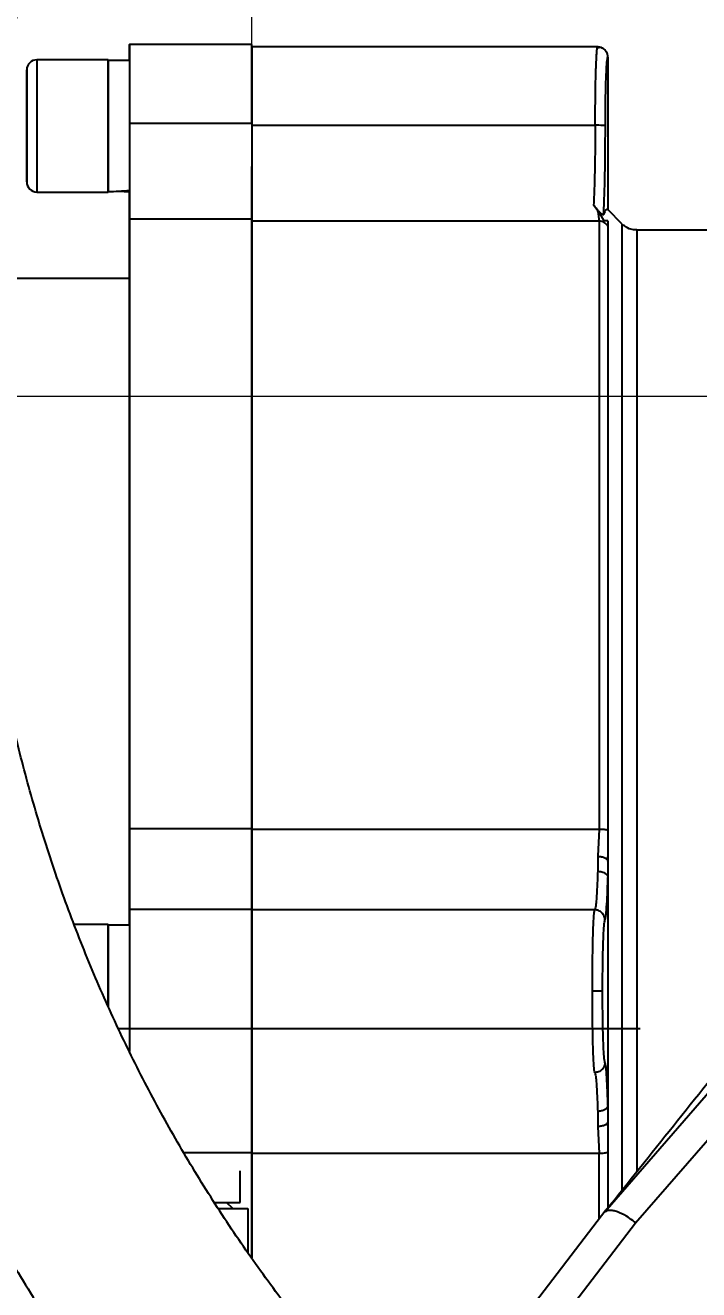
# Model space of a CAD drawing. Header units: millimetres. Extents: x 2278 to 4715, y 679 to 2402.
# Drawn here: x 3196.9 to 3263, y 1062.6 to 1186.9 of the extents above; entities that cross this region are included whole.
import ezdxf

# ---------------------------------------------------------------- set-up
doc = ezdxf.new("R2010")
doc.units = ezdxf.units.MM
doc.layers.add('AM_5', color=3, linetype='Continuous', lineweight=25)
doc.styles.add('SLDTEXTSTYLE1', font='txt.shx', dxfattribs={"width": 0.7, "bigfont": 'gbcbig.shx'})
doc.dimstyles.new('SLDDIMSTYLE12$0', dxfattribs={"dimtxt": 12, "dimasz": 10, "dimexe": 0, "dimexo": 0.0625, "dimgap": 0.875, "dimtad": 1, "dimdec": 1, "dimlfac": 1.8, "dimrnd": 1e-09, "dimzin": 12, "dimdsep": 46, "dimtxsty": 'SLDTEXTSTYLE1', "dimcen": 0.09, "dimdle": 8.16, "dimclrd": 3, "dimclre": 3, "dimadec": 0, "dimazin": 3, "dimtfac": 1, "dimtdec": 1, "dimtofl": 0, "dimtmove": 0, "dimatfit": 3, "dimfxl": 0, "dimfrac": 2, "dimtolj": 1, "dimlwd": 5, "dimlwe": 5, "dimarcsym": 0})

# ---------------------------------------------------------------- blocks, each defined once
blk = doc.blocks.new('*D70')
at = {"layer": 'AM_5', "color": 3, "linetype": 'Continuous', "lineweight": 5, "transparency": 16777216}
for p, q in [((3219.1, 1185.07), (3219.1, 1334.18)), ((3331.87, 1334.18), (3229.1, 1334.18))]:
    blk.add_line(p, q, dxfattribs=at)
at = {"layer": 'AM_5', "color": 3, "lineweight": 5, "transparency": 16777216}
blk.add_line((3341.87, 1150.6), (3341.87, 1334.18), dxfattribs=at)
at = {"layer": 'AM_5', "color": 3, "transparency": 16777216}
for points in [[(3229.1, 1335.85), (3229.1, 1332.52), (3219.1, 1334.18)], [(3331.87, 1335.85), (3331.87, 1332.52), (3341.87, 1334.18)]]:
    blk.add_solid(points, dxfattribs=at)
at = {"layer": 'Defpoints', "color": 0, "transparency": 16777216}
for p in [(3219.1, 1334.18), (3219.1, 1185.01), (3341.87, 1150.54)]:
    blk.add_point(p, dxfattribs=at)
at = {"layer": 'AM_5', "color": 0, "transparency": 16777216, "insert": (3280.49, 1341.06), "char_height": 12, "attachment_point": 5, "style": 'SLDTEXTSTYLE1'}
blk.add_mtext('\\A1;123', dxfattribs=at)
blk = doc.blocks.new('*D73')
at = {"layer": 'AM_5', "color": 3, "linetype": 'Continuous', "lineweight": 5, "transparency": 16777216}
for p, q in [((3056.6, 1127.61), (3056.6, 1303.01)), ((3209.1, 1303.01), (3066.6, 1303.01))]:
    blk.add_line(p, q, dxfattribs=at)
at = {"layer": 'AM_5', "color": 3, "lineweight": 5, "transparency": 16777216}
blk.add_line((3219.1, 1184.31), (3219.1, 1303.01), dxfattribs=at)
at = {"layer": 'AM_5', "color": 3, "transparency": 16777216}
for points in [[(3066.6, 1304.68), (3066.6, 1301.35), (3056.6, 1303.01)], [(3209.1, 1304.68), (3209.1, 1301.35), (3219.1, 1303.01)]]:
    blk.add_solid(points, dxfattribs=at)
at = {"layer": 'Defpoints', "color": 0, "transparency": 16777216}
for p in [(3056.6, 1303.01), (3219.1, 1184.25), (3056.6, 1127.55)]:
    blk.add_point(p, dxfattribs=at)
at = {"layer": 'AM_5', "color": 0, "transparency": 16777216, "insert": (3137.85, 1309.89), "char_height": 12, "attachment_point": 5, "style": 'SLDTEXTSTYLE1'}
blk.add_mtext('\\A1;165', dxfattribs=at)
blk = doc.blocks.new('*D74')
at = {"layer": 'AM_5', "color": 3, "lineweight": 5, "transparency": 16777216}
blk.add_line((3341.8, 1150.4), (3153.8, 1150.4), dxfattribs=at)
at = {"layer": 'AM_5', "color": 3, "linetype": 'Continuous', "lineweight": 5, "transparency": 16777216}
for p, q in [((3153.8, 1140.4), (3153.8, 918.79)), ((3296.05, 908.79), (3153.8, 908.79))]:
    blk.add_line(p, q, dxfattribs=at)
at = {"layer": 'AM_5', "color": 3, "transparency": 16777216}
for points in [[(3152.14, 1140.4), (3155.47, 1140.4), (3153.8, 1150.4)], [(3152.14, 918.79), (3155.47, 918.79), (3153.8, 908.79)]]:
    blk.add_solid(points, dxfattribs=at)
at = {"layer": 'Defpoints', "color": 0, "transparency": 16777216}
for p in [(3341.86, 1150.4), (3153.8, 908.79), (3296.11, 908.79)]:
    blk.add_point(p, dxfattribs=at)
at = {"layer": 'AM_5', "color": 0, "transparency": 16777216, "insert": (3146.93, 976.07), "char_height": 12, "attachment_point": 5, "rotation": 90, "style": 'SLDTEXTSTYLE1'}
blk.add_mtext('\\A1;245', dxfattribs=at)

msp = doc.modelspace()

# ---------------------------------------------------------------- linework, layer by layer
at = {"color": 7, "linetype": 'Continuous', "lineweight": 25}
for p, q in [((3219.099, 1185.007), (3207.099, 1185.007)), ((3253.102, 1184.774), (3219.099, 1184.774)), ((3253.054, 1184.621), (3253.098, 1184.774)), ((3253.552, 1184.667), (3253.476, 1184.662)), ((3204.999, 1183.507), (3197.999, 1183.507)), ((3207.099, 1183.447), (3204.999, 1183.447)), ((3254.099, 1183.774), (3254.099, 1168.774)), ((3196.999, 1177.007), (3196.999, 1180.007)), ((3196.999, 1180.007), (3196.999, 1180.007)), ((3196.999, 1180.007), (3196.999, 1177.007)), ((3196.999, 1177.007), (3196.999, 1174.007)), ((3196.999, 1174.007), (3196.999, 1177.007)), ((3196.999, 1177.007), (3196.999, 1177.007)), ((3207.099, 1177.287), (3219.099, 1177.287)), ((3219.099, 1177.072), (3252.853, 1177.072)), ((3196.999, 1174.007), (3196.999, 1174.007)), ((3204.999, 1172.667), (3204.999, 1170.567)), ((3197.999, 1170.507), (3204.999, 1170.507)), ((3207.099, 1170.567), (3207.099, 1170.682)), ((3252.694, 1169.243), (3253.099, 1168.688)), ((3253.099, 1168.688), (3253.165, 1168.591)), ((3253.099, 1168.688), (3253.099, 1168.612)), ((3253.099, 1168.612), (3253.233, 1167.653)), ((3253.165, 1168.591), (3253.7, 1167.68)), ((3255.513, 1167.36), (3254.096, 1168.778)), ((3219.099, 1167.851), (3207.099, 1167.851)), ((3253.233, 1167.653), (3219.099, 1167.653)), ((3267.074, 1166.774), (3256.927, 1166.774)), ((3207.099, 1162.007), (3192.103, 1162.007)), ((3207.099, 1107.94), (3219.099, 1107.94)), ((3219.099, 1107.87), (3253.233, 1107.87)), ((3253.233, 1107.87), (3253.099, 1105.218)), ((3254.099, 1107.766), (3254.099, 1104.745)), ((3254.023, 1104.926), (3254.099, 1104.745)), ((3254.03, 1104.918), (3254.1, 1105.12)), ((3254.099, 1104.745), (3254.099, 1105.117)), ((3254.099, 1104.745), (3254.099, 1103.139)), ((3254.099, 1103.139), (3254.099, 1091.939)), ((3219.099, 1100.002), (3207.099, 1100.002)), ((3252.811, 1099.952), (3219.099, 1099.952)), ((3204.999, 1098.507), (3201.688, 1098.507)), ((3207.099, 1098.447), (3204.999, 1098.447)), ((3254.099, 1091.939), (3254.099, 1080.739)), ((3253.792, 1070.262), (3270.478, 1089.499)), ((3205.989, 1088.298), (3257.257, 1088.298)), ((3205.989, 1088.298), (3257.257, 1088.298)), ((3256.813, 1069.195), (3273.469, 1088.357)), ((3254.099, 1080.739), (3254.099, 1079.129)), ((3254.1, 1078.753), (3254.03, 1078.957)), ((3254.099, 1079.129), (3254.099, 1076.105)), ((3253.099, 1078.66), (3253.233, 1076.004)), ((3219.099, 1076.074), (3212.465, 1076.074)), ((3253.233, 1076.004), (3219.099, 1076.004)), ((3254.099, 1076.105), (3254.099, 1070.622)), ((3217.954, 1071.198), (3217.954, 1074.298)), ((3215.412, 1071.198), (3217.954, 1071.198)), ((3215.797, 1070.598), (3218.726, 1070.598)), ((3217.239, 1070.598), (3216.639, 1071.198)), ((3216.806, 1071.031), (3216.806, 1071.198)), ((3218.726, 1070.598), (3218.726, 1066.231)), ((3253.907, 1070.428), (3238.236, 1049.958)), ((3236.059, 1042.147), (3256.813, 1069.195))]:
    msp.add_line(p, q, dxfattribs=at)
at = {"color": 7, "linetype": 'Continuous', "lineweight": 25, "flags": 128}
for points in [[(3207.099, 1183.447), (3207.099, 1184.249), (3207.099, 1184.815), (3207.099, 1185.007), (3207.099, 1184.815), (3207.099, 1184.249), (3207.099, 1183.336), (3207.099, 1182.119), (3207.099, 1180.657), (3207.099, 1179.021), (3207.099, 1177.287)], [(3219.099, 1177.287), (3219.099, 1179.021), (3219.099, 1180.657), (3219.099, 1182.119), (3219.099, 1183.336), (3219.099, 1184.249), (3219.099, 1184.815), (3219.099, 1185.007)], [(3197.999, 1183.507), (3197.999, 1183.408), (3197.999, 1182.975), (3197.999, 1182.221), (3197.999, 1181.185), (3197.999, 1179.924), (3197.999, 1178.506), (3197.999, 1177.007)], [(3204.999, 1183.507), (3204.999, 1183.408), (3204.999, 1182.975), (3204.999, 1182.221), (3204.999, 1181.185), (3204.999, 1179.924), (3204.999, 1178.506), (3204.999, 1177.007)], [(3204.999, 1170.567), (3204.999, 1170.743), (3204.999, 1171.262), (3204.999, 1172.094), (3204.999, 1173.196), (3204.999, 1174.506), (3204.999, 1175.952), (3204.999, 1177.456), (3204.999, 1178.936), (3204.999, 1180.31), (3204.999, 1181.504), (3204.999, 1182.451), (3204.999, 1183.101), (3204.999, 1183.418), (3204.999, 1183.447)], [(3197.999, 1177.007), (3197.999, 1175.508), (3197.999, 1174.09), (3197.999, 1172.829), (3197.999, 1171.793), (3197.999, 1171.039), (3197.999, 1170.606), (3197.999, 1170.507)], [(3204.999, 1177.007), (3204.999, 1175.508), (3204.999, 1174.09), (3204.999, 1172.829), (3204.999, 1171.793), (3204.999, 1171.039), (3204.999, 1170.606), (3204.999, 1170.507)], [(3207.099, 1177.287), (3207.099, 1175.64), (3207.099, 1174.048), (3207.099, 1172.554), (3207.099, 1171.2), (3207.099, 1170.024), (3207.099, 1169.057), (3207.099, 1168.326), (3207.099, 1167.851)], [(3219.099, 1177.287), (3219.099, 1175.64), (3219.099, 1174.048), (3219.099, 1172.554), (3219.099, 1171.2), (3219.099, 1170.024), (3219.099, 1169.057), (3219.099, 1168.326), (3219.099, 1167.851)], [(3207.099, 1167.851), (3207.099, 1168.326), (3207.099, 1169.057), (3207.099, 1170.024), (3207.099, 1170.682)], [(3207.099, 1162.007), (3207.099, 1163.047), (3207.099, 1164.989), (3207.099, 1166.593), (3207.099, 1167.851)], [(3207.099, 1167.851), (3207.099, 1166.593), (3207.099, 1164.989), (3207.099, 1163.047), (3207.099, 1160.777), (3207.099, 1158.188), (3207.099, 1155.293), (3207.099, 1152.106), (3207.099, 1148.64), (3207.099, 1144.912), (3207.099, 1140.939), (3207.099, 1136.74), (3207.099, 1132.334), (3207.099, 1127.741), (3207.099, 1122.983), (3207.099, 1118.082), (3207.099, 1113.06), (3207.099, 1107.94)], [(3219.099, 1107.94), (3219.099, 1113.06), (3219.099, 1118.082), (3219.099, 1122.983), (3219.099, 1127.741), (3219.099, 1132.334), (3219.099, 1136.74), (3219.099, 1140.939), (3219.099, 1144.912), (3219.099, 1148.64), (3219.099, 1152.106), (3219.099, 1155.293), (3219.099, 1158.188), (3219.099, 1160.777), (3219.099, 1163.047), (3219.099, 1164.989), (3219.099, 1166.593), (3219.099, 1167.851)], [(3253.233, 1167.653), (3253.233, 1166.405), (3253.233, 1164.812), (3253.233, 1162.881), (3253.233, 1160.621), (3253.233, 1158.042), (3253.233, 1155.156), (3253.233, 1151.978), (3253.233, 1148.52), (3253.233, 1144.801), (3253.233, 1140.835), (3253.233, 1136.643), (3253.233, 1132.243), (3253.233, 1127.656), (3253.233, 1122.903), (3253.233, 1118.005), (3253.233, 1112.987), (3253.233, 1107.87)], [(3254.099, 1167.675), (3254.099, 1167.617), (3254.099, 1167.556), (3254.099, 1167.495), (3254.099, 1167.431), (3254.099, 1167.367), (3254.099, 1167.3), (3254.099, 1167.233), (3254.099, 1167.163)], [(3254.099, 1167.163), (3254.099, 1165.924), (3254.099, 1164.341), (3254.099, 1162.422), (3254.099, 1160.176), (3254.099, 1157.614), (3254.099, 1154.748), (3254.099, 1151.589), (3254.099, 1148.154), (3254.099, 1144.458), (3254.099, 1140.519), (3254.099, 1136.353), (3254.099, 1131.982), (3254.099, 1127.424), (3254.099, 1122.702), (3254.099, 1117.836), (3254.099, 1112.85), (3254.099, 1107.766)], [(3255.514, 1072.429), (3255.514, 1076.684), (3255.514, 1081.768), (3255.514, 1086.899), (3255.514, 1092.053), (3255.514, 1097.206), (3255.514, 1102.333), (3255.514, 1107.411), (3255.514, 1112.416), (3255.514, 1117.325), (3255.514, 1122.115), (3255.514, 1126.764), (3255.514, 1131.251), (3255.514, 1135.553), (3255.514, 1139.652), (3255.514, 1143.528), (3255.514, 1147.164), (3255.513, 1150.541), (3255.513, 1153.645), (3255.513, 1156.461), (3255.513, 1158.976), (3255.513, 1161.179), (3255.513, 1163.058), (3255.513, 1164.606), (3255.513, 1165.815), (3255.513, 1166.679), (3255.513, 1167.195), (3255.513, 1167.36)], [(3256.927, 1166.774), (3256.927, 1166.736), (3256.927, 1166.396), (3256.928, 1165.708), (3256.928, 1164.674), (3256.928, 1163.298), (3256.928, 1161.589), (3256.928, 1159.553), (3256.928, 1157.2), (3256.928, 1154.541), (3256.928, 1151.588), (3256.928, 1148.356), (3256.928, 1144.859), (3256.928, 1141.114), (3256.928, 1137.139), (3256.928, 1132.951), (3256.928, 1128.57), (3256.928, 1124.018), (3256.928, 1119.315), (3256.928, 1114.483), (3256.928, 1109.544), (3256.928, 1104.523), (3256.928, 1099.442), (3256.928, 1094.325), (3256.928, 1089.197), (3256.928, 1084.08), (3256.928, 1078.999), (3256.928, 1074.174)], [(3207.099, 1098.447), (3207.099, 1101.969), (3207.099, 1106.886), (3207.099, 1111.728), (3207.099, 1116.469), (3207.099, 1121.086), (3207.099, 1125.554), (3207.099, 1129.852), (3207.099, 1133.956), (3207.099, 1137.847), (3207.099, 1141.504), (3207.099, 1144.909), (3207.099, 1148.045), (3207.099, 1150.895), (3207.099, 1153.444), (3207.099, 1155.681), (3207.099, 1157.593), (3207.099, 1159.171), (3207.099, 1160.407), (3207.099, 1161.294), (3207.099, 1161.829), (3207.099, 1162.007)], [(3207.099, 1107.94), (3207.099, 1106.35), (3207.099, 1104.861), (3207.099, 1103.513), (3207.099, 1102.344), (3207.099, 1101.385), (3207.099, 1100.663), (3207.099, 1100.197), (3207.099, 1100.002)], [(3219.099, 1107.94), (3219.099, 1106.35), (3219.099, 1104.861), (3219.099, 1103.513), (3219.099, 1102.344), (3219.099, 1101.385), (3219.099, 1100.663), (3219.099, 1100.197), (3219.099, 1100.002)], [(3253.099, 1105.218), (3253.099, 1105.025), (3253.099, 1104.835), (3253.099, 1104.648), (3253.099, 1104.463), (3253.099, 1104.28), (3253.099, 1104.101), (3253.099, 1103.924), (3253.099, 1103.75)], [(3207.099, 1100.002), (3207.099, 1099.749), (3207.099, 1099.126), (3207.099, 1098.16), (3207.099, 1096.9), (3207.099, 1095.406), (3207.099, 1093.748), (3207.1, 1092.007), (3207.099, 1090.266), (3207.099, 1088.608), (3207.099, 1087.114), (3207.099, 1086.032)], [(3219.099, 1084.012), (3219.099, 1084.264), (3219.099, 1084.888), (3219.099, 1085.853), (3219.099, 1087.114), (3219.099, 1088.608), (3219.099, 1090.266), (3219.099, 1092.007), (3219.099, 1093.748), (3219.099, 1095.406), (3219.099, 1096.9), (3219.099, 1098.16), (3219.099, 1099.126), (3219.099, 1099.749), (3219.099, 1100.002)], [(3204.999, 1098.507), (3204.999, 1098.463), (3204.999, 1098.115), (3204.999, 1097.438), (3204.999, 1096.467), (3204.999, 1095.257), (3204.999, 1093.871), (3204.999, 1092.385), (3204.999, 1090.878), (3204.999, 1090.434)], [(3204.999, 1090.451), (3204.999, 1091.398), (3204.999, 1092.904), (3204.999, 1094.36), (3204.999, 1095.688), (3204.999, 1096.814), (3204.999, 1097.678), (3204.999, 1098.232), (3204.999, 1098.445), (3204.999, 1098.447)], [(3219.099, 1083.601), (3219.099, 1083.351), (3219.099, 1082.629), (3219.099, 1081.67), (3219.099, 1080.501), (3219.099, 1079.153), (3219.099, 1077.663), (3219.099, 1076.074)], [(3253.099, 1080.131), (3253.099, 1079.957), (3253.099, 1079.78), (3253.099, 1079.599), (3253.099, 1079.416), (3253.099, 1079.231), (3253.099, 1079.043), (3253.099, 1078.852), (3253.099, 1078.66)], [(3219.099, 1065.681), (3219.099, 1065.932), (3219.099, 1070.954), (3219.099, 1076.074)], [(3253.233, 1069.54), (3253.233, 1070.881), (3253.233, 1076.004)]]:
    msp.add_lwpolyline(points, dxfattribs=at)
at = {"color": 7, "linetype": 'Continuous', "lineweight": 25}
for centre, radius, start, end in [((3197.999, 1182.507), 1, 90, 180), ((3197.999, 1171.507), 1, 180, 270), ((3252.813, 965.343), 126.631, 89.65559, 90.10778)]:
    msp.add_arc(centre, radius, start, end, dxfattribs=at)
for centre, start_param, end_param in [((3204.999, 1177.007), 4.712389, 4.9017857), ((3207.099, 1177.007), 4.6181166, 4.712389)]:
    msp.add_ellipse(centre, major_axis=(11.154, 0), ratio=0.5773485, start_param=start_param, end_param=end_param, dxfattribs=at)
for points, knots in [([(3341.666, 981.809), (3344.227, 981.834), (3347.807, 981.869), (3353.076, 982.148), (3357.541, 982.483), (3362.857, 983.049), (3368.426, 983.822), (3374.239, 984.832), (3380.211, 986.088), (3386.287, 987.599), (3392.424, 989.369), (3398.59, 991.404), (3404.753, 993.703), (3410.89, 996.268), (3416.978, 999.099), (3422.998, 1002.192), (3428.931, 1005.547), (3434.76, 1009.159), (3440.469, 1013.025), (3446.045, 1017.139), (3451.472, 1021.496), (3456.738, 1026.09), (3461.829, 1030.915), (3466.734, 1035.963), (3471.441, 1041.226), (3475.939, 1046.695), (3480.217, 1052.364), (3484.266, 1058.221), (3488.075, 1064.258), (3491.637, 1070.463), (3494.942, 1076.828), (3497.983, 1083.341), (3500.752, 1089.99), (3503.243, 1096.764), (3505.448, 1103.652), (3507.363, 1110.641), (3508.981, 1117.718), (3510.299, 1124.872), (3511.312, 1132.089), (3512.016, 1139.356), (3512.409, 1146.66), (3512.488, 1153.988), (3512.251, 1161.326), (3511.697, 1168.661), (3510.825, 1175.979), (3509.634, 1183.266), (3508.126, 1190.508), (3506.301, 1197.693), (3504.161, 1204.806), (3501.707, 1211.833), (3498.942, 1218.762), (3495.869, 1225.578), (3492.492, 1232.269), (3488.815, 1238.821), (3484.841, 1245.221), (3480.576, 1251.456), (3476.025, 1257.514), (3471.193, 1263.382), (3466.086, 1269.049), (3460.709, 1274.501), (3455.263, 1279.549), (3449.789, 1284.201), (3444.331, 1288.471), (3438.706, 1292.513), (3432.925, 1296.321), (3426.997, 1299.89), (3420.935, 1303.212), (3414.749, 1306.282), (3408.452, 1309.095), (3402.059, 1311.647), (3395.583, 1313.933), (3389.046, 1315.95), (3382.471, 1317.692), (3375.898, 1319.157), (3369.404, 1320.339), (3363.115, 1321.236), (3357.591, 1321.819), (3352.708, 1322.187), (3347.884, 1322.426), (3341.91, 1322.543), (3336.393, 1322.433), (3331.124, 1322.161), (3326.659, 1321.824), (3321.343, 1321.259), (3315.774, 1320.485), (3309.961, 1319.476), (3303.989, 1318.219), (3297.913, 1316.709), (3291.775, 1314.938), (3285.61, 1312.904), (3279.447, 1310.604), (3273.31, 1308.039), (3267.222, 1305.209), (3261.202, 1302.115), (3255.269, 1298.76), (3249.44, 1295.148), (3243.731, 1291.283), (3238.155, 1287.169), (3232.728, 1282.811), (3227.462, 1278.217), (3222.371, 1273.393), (3217.466, 1268.345), (3212.759, 1263.082), (3208.261, 1257.612), (3203.983, 1251.944), (3199.934, 1246.087), (3196.125, 1240.05), (3192.563, 1233.844), (3189.258, 1227.479), (3186.215, 1220.967), (3183.453, 1214.316), (3181.116, 1208.034), (3179.838, 1203.929), (3179.275, 1202.12)], [0, 0, 0, 0, 0.01020738, 0.01427401, 0.02103699, 0.02805607, 0.03558666, 0.0434511, 0.05157826, 0.05991132, 0.06840986, 0.07704394, 0.08579098, 0.09463359, 0.10355821, 0.11255405, 0.12161242, 0.13072624, 0.1398897, 0.14909794, 0.15834689, 0.16763314, 0.17695375, 0.18630622, 0.19568842, 0.20509849, 0.21453484, 0.22399606, 0.23348097, 0.24298851, 0.25251779, 0.26206801, 0.27163852, 0.28122873, 0.29083816, 0.30046642, 0.31011319, 0.31977821, 0.32946132, 0.33916239, 0.34888138, 0.35861831, 0.36837328, 0.37814642, 0.38793798, 0.39774825, 0.40757761, 0.41742653, 0.42729557, 0.4371854, 0.4470968, 0.45703069, 0.46698816, 0.47697044, 0.48697902, 0.49701559, 0.50708218, 0.51718117, 0.52731537, 0.53748817, 0.54770366, 0.5569145, 0.56612256, 0.57532659, 0.5845258, 0.59371913, 0.60290519, 0.61208206, 0.62124705, 0.63039624, 0.63952364, 0.64861966, 0.65766788, 0.66663751, 0.67546331, 0.68397889, 0.69196332, 0.69760555, 0.70350123, 0.71121989, 0.72142727, 0.72549391, 0.73225688, 0.73927596, 0.74680655, 0.754671, 0.76279816, 0.77113122, 0.77962976, 0.78826384, 0.79701087, 0.80585349, 0.81477811, 0.82377394, 0.83283231, 0.84194614, 0.85110959, 0.86031783, 0.86956679, 0.87885303, 0.88817364, 0.89752611, 0.90690831, 0.91631839, 0.92575473, 0.93521596, 0.94470086, 0.95420841, 0.96373768, 0.97328791, 0.98285841, 0.99244862, 1, 1, 1, 1]), ([(3233.515, 1048.217), (3232.555, 1049.217), (3230.065, 1051.81), (3226.284, 1056.223), (3222.152, 1061.426), (3218.252, 1066.831), (3214.582, 1072.418), (3211.156, 1078.179), (3207.981, 1084.102), (3205.068, 1090.178), (3202.423, 1096.392), (3200.055, 1102.735), (3197.97, 1109.192), (3196.175, 1115.751), (3194.676, 1122.399), (3193.477, 1129.123), (3192.582, 1135.909), (3191.997, 1142.743), (3191.724, 1149.611), (3191.765, 1156.498), (3192.122, 1163.391), (3192.797, 1170.275), (3193.79, 1177.135), (3195.102, 1183.957), (3196.731, 1190.726), (3198.677, 1197.428), (3200.936, 1204.047), (3203.508, 1210.571), (3206.389, 1216.984), (3209.576, 1223.271), (3213.064, 1229.42), (3216.848, 1235.416), (3220.925, 1241.245), (3225.288, 1246.894), (3229.932, 1252.349), (3234.851, 1257.599), (3239.86, 1262.455), (3244.915, 1266.927), (3249.973, 1271.025), (3255.2, 1274.901), (3260.594, 1278.532), (3265.07, 1281.33), (3267.794, 1282.826), (3268.621, 1283.28)], [0, 0, 0, 0, 0.0151775, 0.0393292, 0.0635604, 0.0878663, 0.1122429, 0.1366868, 0.161195, 0.1857649, 0.2103945, 0.2350819, 0.2598255, 0.2846241, 0.3094766, 0.3343824, 0.3593409, 0.3843518, 0.409415, 0.4345306, 0.4596989, 0.4849206, 0.5101965, 0.5355275, 0.5609152, 0.5863611, 0.6118672, 0.6374358, 0.6630699, 0.6887726, 0.714548, 0.7404006, 0.7663359, 0.7923603, 0.8184816, 0.8447092, 0.8710544, 0.8948026, 0.918543, 0.942272, 0.9659875, 0.9896862, 1, 1, 1, 1]), ([(3219.099, 1181.007), (3219.099, 1181.536), (3219.099, 1182.941), (3219.099, 1184.352), (3219.099, 1184.978), (3219.099, 1184.382), (3219.099, 1182.685), (3219.099, 1180.128), (3219.099, 1178.09), (3219.099, 1177.072)], [0, 0, 0, 0, 0.09135464, 0.24279553, 0.39423643, 0.54567732, 0.69711821, 0.84855911, 1, 1, 1, 1]), ([(3252.853, 1177.072), (3252.857, 1178.071), (3252.864, 1179.594), (3252.896, 1181.396), (3252.923, 1182.45), (3252.951, 1183.22), (3252.977, 1183.781), (3253.008, 1184.251), (3253.035, 1184.565), (3253.051, 1184.611), (3253.054, 1184.621)], [0, 0, 0, 0, 0.27600569, 0.42082865, 0.56979381, 0.65773494, 0.75193192, 0.85238348, 0.96995432, 1, 1, 1, 1]), ([(3253.708, 1184.568), (3253.598, 1184.629), (3253.379, 1184.75), (3253.151, 1184.678), (3253.037, 1184.642)], [0, 0, 0, 0, 0.5000607, 1, 1, 1, 1]), ([(3254.099, 1183.774), (3254.093, 1183.857), (3254.083, 1183.993), (3253.998, 1184.237), (3253.857, 1184.449), (3253.651, 1184.616), (3253.414, 1184.741), (3253.223, 1184.761), (3253.098, 1184.774)], [0, 0, 0, 0, 0.1588789, 0.2582631, 0.4929187, 0.6354431, 0.7631225, 1, 1, 1, 1]), ([(3253.852, 1177.035), (3253.857, 1177.934), (3253.866, 1179.731), (3253.924, 1181.961), (3254.004, 1183.502), (3254.067, 1183.683), (3254.099, 1183.774)], [0, 0, 0, 0, 0.2501077, 0.500057, 0.7500217, 1, 1, 1, 1]), ([(3196.999, 1177.007), (3196.999, 1177.699), (3196.999, 1178.763), (3196.999, 1180.044), (3196.999, 1180.924), (3196.999, 1181.638), (3196.999, 1182.303), (3196.999, 1182.64), (3196.999, 1182.303), (3196.999, 1181.638), (3196.999, 1180.924), (3196.999, 1180.044), (3196.999, 1178.763), (3196.999, 1177.699), (3196.999, 1177.007)], [0, 0, 0, 0, 0.1197284, 0.1841803, 0.25, 0.3158197, 0.3802716, 0.5, 0.6197284, 0.6841803, 0.75, 0.8158197, 0.8802716, 1, 1, 1, 1]), ([(3196.999, 1177.007), (3196.999, 1176.315), (3196.999, 1175.251), (3196.999, 1173.97), (3196.999, 1173.09), (3196.999, 1172.376), (3196.999, 1171.711), (3196.999, 1171.374), (3196.999, 1171.711), (3196.999, 1172.376), (3196.999, 1173.09), (3196.999, 1173.97), (3196.999, 1175.251), (3196.999, 1176.315), (3196.999, 1177.007)], [0, 0, 0, 0, 0.1197284, 0.1841803, 0.25, 0.3158197, 0.3802716, 0.5, 0.6197284, 0.6841803, 0.75, 0.8158197, 0.8802716, 1, 1, 1, 1]), ([(3252.853, 1177.072), (3252.85, 1176.301), (3252.844, 1174.765), (3252.81, 1172.661), (3252.76, 1170.731), (3252.717, 1169.76), (3252.694, 1169.243)], [0, 0, 0, 0, 0.2506921, 0.4999756, 0.7341816, 1, 1, 1, 1]), ([(3253.852, 1177.035), (3253.835, 1177.039), (3253.798, 1177.049), (3253.564, 1177.061), (3253.232, 1177.07), (3252.976, 1177.071), (3252.853, 1177.072)], [0, 0, 0, 0, 0.2411176, 0.5007863, 0.7600163, 1, 1, 1, 1]), ([(3253.683, 1168.297), (3253.709, 1168.882), (3253.756, 1169.949), (3253.808, 1172.113), (3253.843, 1174.447), (3253.849, 1176.178), (3253.852, 1177.035)], [0, 0, 0, 0, 0.273586, 0.4989614, 0.7520122, 1, 1, 1, 1]), ([(3219.099, 1167.585), (3219.099, 1167.923), (3219.099, 1168.599), (3219.099, 1170.596), (3219.099, 1172.294), (3219.099, 1173.007)], [0, 0, 0, 0, 0.3672319, 0.7344637, 1, 1, 1, 1]), ([(3253.683, 1168.297), (3253.666, 1168.278), (3253.643, 1168.25), (3253.536, 1168.303), (3253.461, 1168.362), (3253.418, 1168.399), (3253.371, 1168.441), (3253.319, 1168.492), (3253.26, 1168.552), (3253.166, 1168.656), (3252.952, 1168.908), (3252.805, 1169.099), (3252.694, 1169.243)], [0, 0, 0, 0, 0.2758897, 0.3906432, 0.4181773, 0.4457112, 0.473391, 0.5004309, 0.5336748, 0.5731897, 0.6768135, 1, 1, 1, 1]), ([(3253.165, 1168.591), (3253.16, 1168.595), (3253.151, 1168.602), (3253.136, 1168.61), (3253.124, 1168.613), (3253.116, 1168.614), (3253.107, 1168.614), (3253.102, 1168.613), (3253.099, 1168.612)], [0, 0, 0, 0, 0.34149038, 0.60070214, 0.70701459, 0.8042158, 0.89936563, 1, 1, 1, 1]), ([(3254.092, 1168.774), (3254.025, 1168.808), (3253.888, 1168.878), (3253.752, 1168.493), (3253.683, 1168.297)], [0, 0, 0, 0, 0.4907872, 1, 1, 1, 1]), ([(3219.099, 1149.045), (3219.099, 1149.872), (3219.099, 1152.403), (3219.099, 1156.048), (3219.099, 1159.96), (3219.099, 1163.198), (3219.099, 1165.83), (3219.099, 1167), (3219.099, 1167.585)], [0, 0, 0, 0, 0.0885631, 0.2708505, 0.4531379, 0.6354253, 0.8177126, 1, 1, 1, 1]), ([(3254.099, 1167.675), (3254.079, 1167.676), (3254.043, 1167.678), (3253.803, 1167.679), (3253.7, 1167.68)], [0, 0, 0, 0, 0.5721967, 1, 1, 1, 1]), ([(3256.934, 1166.806), (3256.787, 1166.803), (3256.424, 1166.795), (3255.954, 1166.99), (3255.696, 1167.214), (3255.602, 1167.296)], [0, 0, 0, 0, 0.2989295, 0.743168, 1, 1, 1, 1]), ([(3219.099, 1096.007), (3219.099, 1097.794), (3219.099, 1102.729), (3219.099, 1110.669), (3219.099, 1119.638), (3219.099, 1128.126), (3219.099, 1135.993), (3219.099, 1143.103), (3219.099, 1149.336), (3219.099, 1154.581), (3219.099, 1158.759), (3219.099, 1161.766), (3219.099, 1163.657), (3219.099, 1163.882), (3219.099, 1163.993)], [0, 0, 0, 0, 0.0491193, 0.1356914, 0.2222635, 0.3088355, 0.3954076, 0.4819796, 0.5685517, 0.6551237, 0.7416958, 0.8282679, 0.9148399, 1, 1, 1, 1]), ([(3171.796, 1153.301), (3171.78, 1152.309), (3171.725, 1148.87), (3171.961, 1142.981), (3172.5, 1135.647), (3173.376, 1128.329), (3174.565, 1121.042), (3176.074, 1113.799), (3177.899, 1106.615), (3180.039, 1099.502), (3182.493, 1092.474), (3185.258, 1085.546), (3188.33, 1078.729), (3191.708, 1072.039), (3195.385, 1065.487), (3199.359, 1059.087), (3203.624, 1052.851), (3208.175, 1046.793), (3213.007, 1040.925), (3218.114, 1035.259), (3223.491, 1029.806), (3228.937, 1024.759), (3234.411, 1020.106), (3239.869, 1015.837), (3245.494, 1011.795), (3251.275, 1007.986), (3257.203, 1004.418), (3263.265, 1001.096), (3269.451, 998.026), (3275.748, 995.212), (3282.141, 992.66), (3288.617, 990.374), (3295.154, 988.358), (3301.729, 986.615), (3308.302, 985.151), (3314.796, 983.969), (3321.085, 983.072), (3326.609, 982.488), (3331.492, 982.122), (3336.316, 981.875), (3339.73, 981.833), (3341.666, 981.809)], [0, 0, 0, 0, 0.01109766, 0.03845632, 0.06586598, 0.09332727, 0.12084104, 0.14840835, 0.17603052, 0.20370911, 0.23144601, 0.25924341, 0.28710389, 0.31503048, 0.34302669, 0.37109662, 0.39924508, 0.42747773, 0.45580122, 0.48422349, 0.51275401, 0.54140426, 0.56723687, 0.59306169, 0.61887522, 0.6446752, 0.67045871, 0.69622182, 0.72195917, 0.74766321, 0.77332291, 0.7989215, 0.8244321, 0.84980864, 0.87496476, 0.89971751, 0.9236002, 0.94599323, 0.96181736, 0.97835234, 1, 1, 1, 1]), ([(3253.099, 1103.75), (3253.082, 1103.232), (3253.045, 1102.148), (3252.977, 1101.026), (3252.898, 1100.187), (3252.842, 1100.037), (3252.811, 1099.952)], [0, 0, 0, 0, 0.238827, 0.4998504, 0.7147809, 1, 1, 1, 1]), ([(3253.099, 1103.75), (3253.198, 1103.743), (3253.375, 1103.731), (3253.611, 1103.663), (3253.84, 1103.555), (3254.006, 1103.406), (3254.087, 1103.249), (3254.096, 1103.172), (3254.099, 1103.139)], [0, 0, 0, 0, 0.1897895, 0.3410336, 0.4929318, 0.7407571, 0.8890122, 1, 1, 1, 1]), ([(3253.81, 1098.952), (3253.839, 1099.034), (3253.897, 1099.196), (3253.976, 1100.12), (3254.046, 1101.422), (3254.082, 1102.567), (3254.1, 1103.139)], [0, 0, 0, 0, 0.2593689, 0.5184047, 0.7594263, 1, 1, 1, 1]), ([(3252.575, 1091.973), (3252.578, 1092.836), (3252.583, 1094.594), (3252.625, 1097.082), (3252.683, 1098.737), (3252.749, 1099.718), (3252.788, 1099.867), (3252.811, 1099.952)], [0, 0, 0, 0, 0.21063335, 0.4294058, 0.67937103, 0.81669182, 1, 1, 1, 1]), ([(3253.81, 1098.952), (3253.797, 1099.078), (3253.776, 1099.271), (3253.651, 1099.504), (3253.522, 1099.664), (3253.362, 1099.793), (3253.13, 1099.918), (3252.937, 1099.938), (3252.811, 1099.952)], [0, 0, 0, 0, 0.2394737, 0.3683715, 0.5, 0.6316285, 0.7605263, 1, 1, 1, 1]), ([(3253.907, 1070.428), (3258.323, 1075.964), (3266.21, 1085.849), (3274.144, 1095.795), (3277.635, 1100.172)], [0, 0, 0, 0, 0.56000043, 1, 1, 1, 1]), ([(3253.574, 1091.971), (3253.578, 1092.868), (3253.585, 1094.66), (3253.639, 1096.937), (3253.717, 1098.562), (3253.779, 1098.822), (3253.81, 1098.952)], [0, 0, 0, 0, 0.2498695, 0.4997255, 0.7497355, 1, 1, 1, 1]), ([(3252.811, 1083.962), (3252.781, 1084.108), (3252.728, 1084.365), (3252.664, 1085.674), (3252.623, 1087.096), (3252.596, 1088.644), (3252.578, 1090.291), (3252.576, 1091.419), (3252.575, 1091.973)], [0, 0, 0, 0, 0.2452809, 0.4288993, 0.5790518, 0.7242842, 0.8645993, 1, 1, 1, 1]), ([(3253.81, 1084.961), (3253.779, 1085.095), (3253.717, 1085.362), (3253.639, 1086.994), (3253.585, 1089.278), (3253.578, 1091.073), (3253.574, 1091.971)], [0, 0, 0, 0, 0.249886, 0.4997488, 0.7497519, 1, 1, 1, 1]), ([(3219.099, 1065.74), (3219.099, 1068.218), (3219.099, 1073.658), (3219.099, 1081.182), (3219.099, 1086.168), (3219.099, 1088.007)], [0, 0, 0, 0, 0.345584, 0.7587115, 1, 1, 1, 1]), ([(3253.81, 1084.961), (3253.797, 1084.835), (3253.776, 1084.642), (3253.651, 1084.41), (3253.522, 1084.25), (3253.362, 1084.121), (3253.13, 1083.996), (3252.937, 1083.975), (3252.811, 1083.961)], [0, 0, 0, 0, 0.239471, 0.3683705, 0.5000015, 0.6316323, 0.7605311, 1, 1, 1, 1]), ([(3252.811, 1083.962), (3252.842, 1083.873), (3252.898, 1083.717), (3252.977, 1082.869), (3253.045, 1081.74), (3253.082, 1080.651), (3253.099, 1080.131)], [0, 0, 0, 0, 0.2851739, 0.500074, 0.7610217, 1, 1, 1, 1]), ([(3254.1, 1080.739), (3254.081, 1081.331), (3254.044, 1082.523), (3253.972, 1083.829), (3253.894, 1084.722), (3253.838, 1084.882), (3253.81, 1084.961)], [0, 0, 0, 0, 0.2485215, 0.4999911, 0.7509557, 1, 1, 1, 1]), ([(3254.099, 1080.739), (3254.094, 1080.697), (3254.084, 1080.617), (3254.02, 1080.508), (3253.936, 1080.415), (3253.856, 1080.352), (3253.81, 1080.323), (3253.779, 1080.305), (3253.685, 1080.254), (3253.465, 1080.171), (3253.227, 1080.145), (3253.099, 1080.131)], [0, 0, 0, 0, 0.13274928, 0.2587097, 0.38346285, 0.46187539, 0.50802694, 0.51153962, 0.54269826, 0.7552829, 1, 1, 1, 1]), ([(3219.099, 1076.004), (3219.099, 1073.569), (3219.099, 1070.082), (3219.099, 1066.747), (3219.099, 1065.74)], [0, 0, 0, 0, 0.6980153, 1, 1, 1, 1]), ([(3253.792, 1070.262), (3253.787, 1070.258), (3253.776, 1070.249), (3253.782, 1070.265), (3253.823, 1070.321), (3253.875, 1070.387), (3253.907, 1070.428)], [0, 0, 0, 0, 0.1147934, 0.2642503, 0.5426543, 1, 1, 1, 1]), ([(3256.813, 1069.195), (3256.783, 1069.219), (3256.698, 1069.291), (3256.407, 1069.521), (3255.832, 1069.915), (3255.156, 1070.241), (3254.617, 1070.389), (3254.147, 1070.439), (3253.932, 1070.332), (3253.792, 1070.262)], [0, 0, 0, 0, 0.0260712, 0.0753359, 0.2510277, 0.500322, 0.632163, 0.7609985, 1, 1, 1, 1])]:
    msp.add_open_spline(points, degree=3, knots=knots, dxfattribs=at)
for points in [[(3219.099, 1177.072), (3219.099, 1175.968), (3219.099, 1173.761), (3219.099, 1170.883), (3219.099, 1168.643), (3219.099, 1167.983), (3219.099, 1167.653)], [(3219.099, 1167.653), (3219.099, 1167.078), (3219.099, 1165.929), (3219.099, 1163.328), (3219.099, 1160.113), (3219.099, 1156.251), (3219.099, 1151.793), (3219.099, 1146.777), (3219.099, 1141.251), (3219.099, 1135.266), (3219.099, 1128.877), (3219.099, 1122.141), (3219.099, 1115.134), (3219.099, 1110.291), (3219.099, 1107.87)], [(3254.099, 1167.163), (3254.05, 1167.234), (3253.951, 1167.376), (3253.738, 1167.53), (3253.495, 1167.633), (3253.32, 1167.646), (3253.233, 1167.653)], [(3219.099, 1107.87), (3219.099, 1106.808), (3219.099, 1104.684), (3219.099, 1102.154), (3219.099, 1100.382), (3219.099, 1100.095), (3219.099, 1099.952)], [(3254.099, 1107.766), (3254.05, 1107.781), (3253.951, 1107.811), (3253.738, 1107.844), (3253.495, 1107.866), (3253.321, 1107.868), (3253.233, 1107.87)], [(3253.099, 1105.218), (3253.23, 1105.211), (3253.49, 1105.196), (3253.831, 1105.088), (3253.959, 1104.98), (3254.023, 1104.926)], [(3219.099, 1099.952), (3219.099, 1099.803), (3219.099, 1099.506), (3219.099, 1097.65), (3219.099, 1095.047), (3219.099, 1092.998), (3219.099, 1091.973)], [(3219.099, 1091.973), (3219.099, 1090.948), (3219.099, 1088.898), (3219.099, 1086.288), (3219.099, 1084.42), (3219.099, 1084.115), (3219.099, 1083.962)], [(3219.099, 1083.962), (3219.099, 1083.814), (3219.099, 1083.518), (3219.099, 1081.733), (3219.099, 1079.193), (3219.099, 1077.067), (3219.099, 1076.004)], [(3254.099, 1079.129), (3254.084, 1079.067), (3254.054, 1078.944), (3253.823, 1078.789), (3253.493, 1078.681), (3253.23, 1078.667), (3253.099, 1078.66)], [(3254.099, 1076.105), (3254.05, 1076.091), (3253.951, 1076.061), (3253.738, 1076.029), (3253.495, 1076.008), (3253.321, 1076.005), (3253.233, 1076.004)]]:
    msp.add_open_spline(points, degree=3, dxfattribs=at)

# ---------------------------------------------------------------- dimensions: what is measured, and where the dimension line sits
at = {"layer": 'AM_5'}
dim = msp.add_linear_dim(base=(3219.099, 1334.182), p1=(3341.874, 1150.541), p2=(3219.099, 1185.007), angle=360, text='123', dimstyle='SLDDIMSTYLE12$0', override={"dimlfac": 1}, dxfattribs=at)
dim.commit()
dim.dimension.update_dxf_attribs({"geometry": '*D70', "text_midpoint": (3280.486, 1341.057)})
for base, p1, p2, angle, text, picture, middle in [((3056.599, 1303.013), (3219.099, 1184.249), (3056.599, 1127.551), 360, '165', '*D73', (3137.849, 1303.013)), ((3153.802, 908.793), (3341.858, 1150.405), (3296.112, 908.793), 90, '245', '*D74', (3153.802, 976.075))]:
    dim = msp.add_linear_dim(base=base, p1=p1, p2=p2, angle=angle, text=text, dimstyle='SLDDIMSTYLE12$0', override={"dimlfac": 1}, dxfattribs=at)
    dim.commit()
    dim.dimension.update_dxf_attribs({"geometry": picture, "text_midpoint": middle, "dimtype": 160})

doc.saveas('drawing.dxf')
